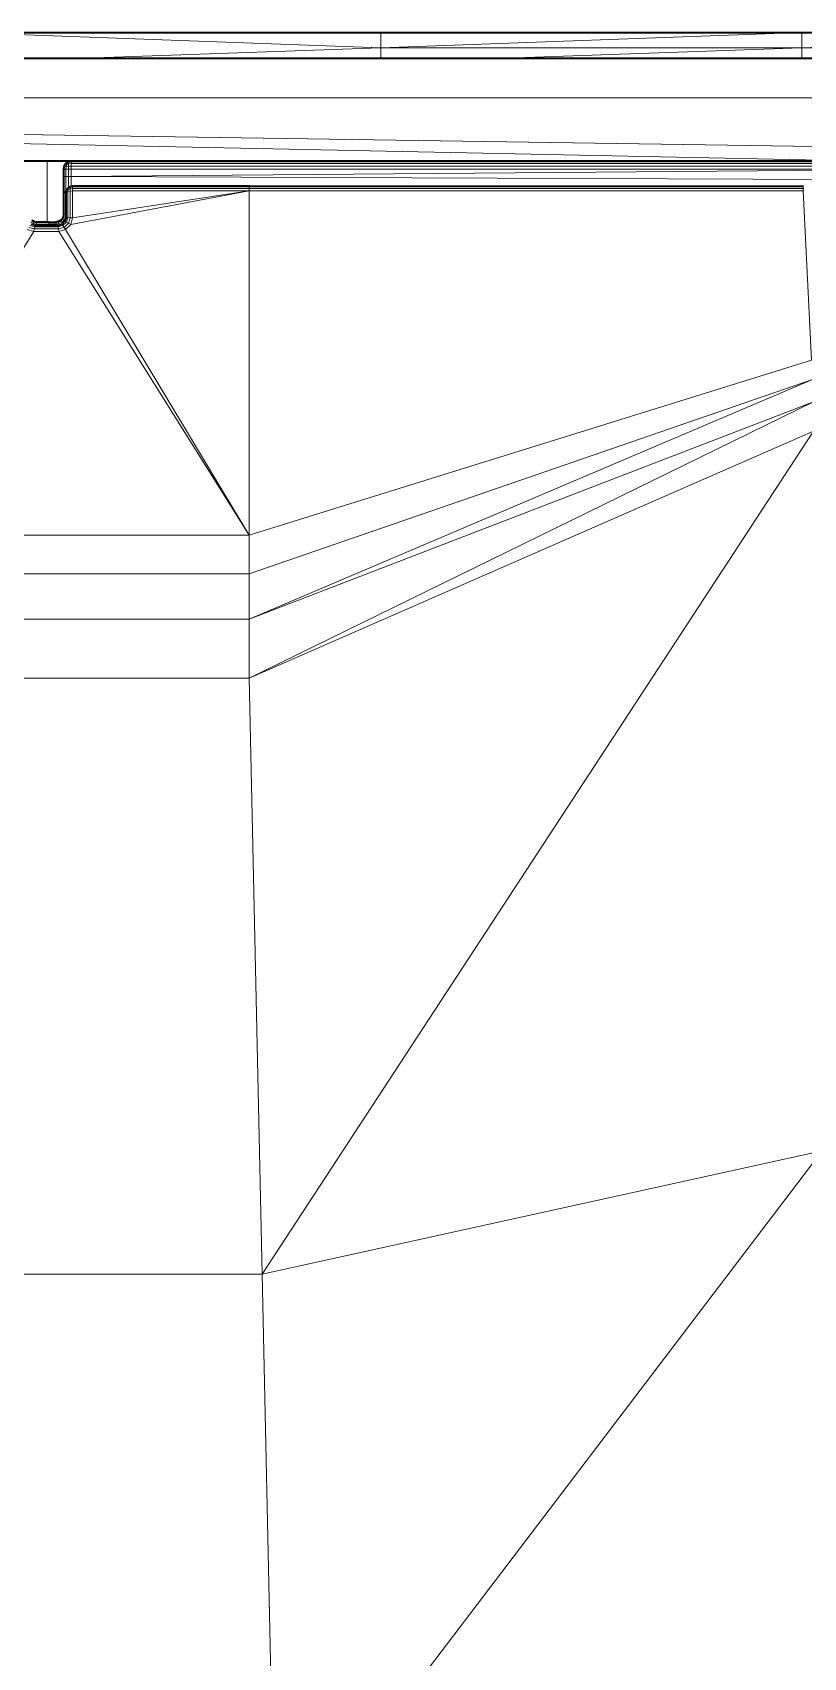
# Model space of a CAD drawing. Header units: inches. Extents: x 1 to 101, y 1 to 36.
# Drawn here: x 89.3 to 94.3, y 18.33 to 28.87 of the extents above; entities that cross this region are included whole.
import ezdxf

# ---------------------------------------------------------------- set-up
doc = ezdxf.new("R2010")
doc.units = ezdxf.units.IN
doc.header["$MEASUREMENT"] = 0
doc.layers.add('Default', color=7, linetype='Continuous')

msp = doc.modelspace()

# ---------------------------------------------------------------- linework, layer by layer
at = {"layer": 'Default', "color": 254, "lineweight": 0, "true_color": 0xcccccc, "transparency": 33554687}
for p, q in [((88.828, 28.866), (91.56, 28.768)), ((91.56, 28.768), (88.828, 28.866)), ((88.828, 28.866), (91.56, 28.866)), ((91.56, 28.866), (91.56, 28.768)), ((91.56, 28.768), (91.56, 28.866)), ((91.56, 28.866), (94.291, 28.866)), ((94.291, 28.866), (91.56, 28.768)), ((91.56, 28.768), (94.291, 28.866)), ((94.291, 28.866), (94.291, 28.768)), ((94.291, 28.768), (94.291, 28.866)), ((94.291, 28.866), (97.022, 28.866)), ((97.022, 28.866), (94.291, 28.768)), ((94.291, 28.768), (97.022, 28.866)), ((89.645, 28.699), (88.828, 28.699)), ((89.645, 28.699), (91.56, 28.768)), ((91.56, 28.768), (89.645, 28.699)), ((91.56, 28.699), (89.645, 28.699)), ((91.56, 28.699), (91.56, 28.768)), ((91.56, 28.768), (94.291, 28.768)), ((91.56, 28.768), (91.56, 28.699)), ((94.291, 28.768), (91.56, 28.768)), ((92.373, 28.699), (91.56, 28.699)), ((92.373, 28.699), (94.291, 28.768)), ((94.291, 28.768), (92.373, 28.699)), ((94.291, 28.699), (92.373, 28.699)), ((94.291, 28.699), (94.291, 28.768)), ((94.291, 28.768), (97.022, 28.768)), ((94.291, 28.768), (94.291, 28.699)), ((97.022, 28.768), (94.291, 28.768)), ((95.1, 28.699), (94.291, 28.699)), ((100.639, 28.032), (78.169, 28.372)), ((78.806, 28.444), (99.82, 28.442)), ((89.228, 28.031), (89.396, 28.032)), ((89.396, 28.032), (89.397, 27.637)), ((89.397, 27.637), (89.396, 28.032)), ((89.396, 28.032), (89.553, 28.031)), ((89.553, 28.031), (89.534, 28.027)), ((89.507, 28), (89.503, 27.981)), ((89.503, 27.981), (89.503, 27.933)), ((89.503, 27.933), (89.503, 27.687)), ((89.503, 27.687), (89.503, 27.933)), ((89.503, 27.933), (89.507, 27.933)), ((89.518, 28.017), (89.507, 28)), ((89.507, 27.933), (89.507, 27.687)), ((89.507, 27.687), (89.507, 27.933)), ((89.507, 27.933), (89.518, 27.933)), ((89.534, 28.027), (89.518, 28.017)), ((89.518, 27.933), (89.518, 27.831)), ((89.553, 28.016), (95.329, 28.016)), ((89.553, 28), (89.553, 28.016)), ((95.329, 27.999), (89.553, 28)), ((89.518, 27.831), (89.517, 27.826)), ((89.517, 27.826), (89.521, 27.831)), ((89.517, 27.826), (89.517, 27.686)), ((89.517, 27.686), (89.517, 27.826)), ((89.521, 27.831), (89.52, 27.666)), ((89.312, 27.64), (89.298, 27.647)), ((89.328, 27.637), (89.312, 27.64)), ((89.397, 27.637), (89.328, 27.637)), ((89.406, 27.637), (89.397, 27.637)), ((89.453, 27.637), (89.406, 27.637)), ((89.469, 27.64), (89.453, 27.637)), ((89.483, 27.647), (89.469, 27.64)), ((89.494, 27.658), (89.483, 27.647)), ((89.501, 27.672), (89.494, 27.658)), ((89.503, 27.687), (89.501, 27.672)), ((89.507, 27.687), (89.503, 27.687)), ((89.517, 27.686), (89.507, 27.687)), ((89.517, 27.68), (89.517, 27.686)), ((89.517, 27.667), (89.517, 27.68)), ((89.517, 27.664), (89.517, 27.667)), ((89.52, 27.666), (89.517, 27.664))]:
    msp.add_line(p, q, dxfattribs=at).dxf.unprotected_set("ltscale", 0)
at = {"layer": 'Default', "color": 7, "lineweight": 15, "ltscale": 5.289577, "transparency": 33554687}
for p, q in [((88.828, 28.866), (91.56, 28.768)), ((91.56, 28.866), (91.56, 28.768)), ((94.291, 28.866), (91.56, 28.768)), ((94.291, 28.768), (94.291, 28.866)), ((97.022, 28.866), (94.291, 28.768)), ((91.56, 28.768), (89.645, 28.699)), ((91.56, 28.768), (91.56, 28.699)), ((91.56, 28.768), (94.291, 28.768)), ((94.291, 28.768), (92.373, 28.699)), ((94.291, 28.699), (94.291, 28.768)), ((94.291, 28.768), (97.022, 28.768)), ((78.169, 28.372), (100.639, 28.032)), ((78.806, 28.444), (99.82, 28.442)), ((89.396, 28.032), (89.397, 27.637)), ((89.553, 28.027), (89.553, 28.031)), ((89.507, 27.981), (89.503, 27.981)), ((89.503, 27.933), (89.507, 27.933)), ((89.507, 27.981), (89.511, 28)), ((89.511, 28), (89.507, 28)), ((89.518, 27.981), (89.507, 27.981)), ((89.507, 27.933), (89.507, 27.981)), ((89.507, 27.933), (89.507, 27.687)), ((89.518, 27.933), (89.507, 27.933)), ((89.511, 28), (89.519, 28.015)), ((89.519, 27.998), (89.511, 28)), ((89.518, 28.017), (89.519, 28.015)), ((89.519, 27.998), (89.518, 27.981)), ((89.534, 27.981), (89.518, 27.981)), ((89.518, 27.933), (89.518, 27.981)), ((89.535, 27.933), (89.518, 27.933)), ((89.518, 27.831), (89.518, 27.933)), ((89.519, 28.015), (89.535, 28.024)), ((89.519, 28.015), (89.524, 28.011)), ((89.524, 28.011), (89.519, 27.998)), ((89.535, 28), (89.519, 27.998)), ((89.536, 28.015), (89.524, 28.011)), ((89.534, 28.027), (89.535, 28.024)), ((89.535, 28), (89.534, 27.981)), ((89.535, 27.933), (89.534, 27.981)), ((89.534, 27.981), (89.553, 27.981)), ((89.535, 28.024), (89.553, 28.027)), ((89.535, 28.024), (89.536, 28.015)), ((89.536, 28.015), (89.535, 28)), ((89.553, 28), (89.535, 28)), ((89.553, 27.933), (89.535, 27.933)), ((89.535, 27.933), (89.535, 27.862)), ((89.553, 28.016), (89.536, 28.015)), ((89.553, 28.027), (95.33, 28.028)), ((89.553, 28.016), (89.553, 28.027)), ((89.553, 28), (89.553, 28.016)), ((89.553, 28.016), (95.329, 28.016)), ((89.553, 27.981), (89.553, 28)), ((89.553, 28), (95.329, 27.999)), ((89.553, 27.933), (89.553, 27.981)), ((89.553, 27.981), (95.329, 27.981)), ((89.553, 27.869), (89.553, 27.933)), ((89.553, 27.933), (95.327, 27.909)), ((89.521, 27.831), (89.517, 27.826)), ((89.52, 27.666), (89.521, 27.831)), ((89.521, 27.831), (89.521, 27.843)), ((89.53, 27.835), (89.521, 27.831)), ((89.532, 27.849), (89.524, 27.847)), ((89.53, 27.835), (89.532, 27.849)), ((89.545, 27.838), (89.53, 27.835)), ((89.53, 27.666), (89.53, 27.835)), ((89.535, 27.86), (89.532, 27.86)), ((89.532, 27.849), (89.535, 27.86)), ((89.545, 27.853), (89.532, 27.849)), ((89.547, 27.864), (89.535, 27.86)), ((89.545, 27.868), (89.547, 27.864)), ((89.547, 27.864), (89.545, 27.853)), ((89.562, 27.854), (89.545, 27.853)), ((89.545, 27.853), (89.545, 27.838)), ((89.545, 27.838), (89.562, 27.839)), ((89.545, 27.665), (89.545, 27.838)), ((89.562, 27.866), (89.547, 27.864)), ((89.551, 27.622), (90.707, 27.839)), ((89.562, 27.871), (89.562, 27.866)), ((89.562, 27.866), (89.562, 27.854)), ((90.707, 27.866), (89.562, 27.866)), ((89.562, 27.854), (89.562, 27.839)), ((90.707, 27.854), (89.562, 27.854)), ((89.562, 27.839), (89.562, 27.664)), ((90.707, 27.839), (89.562, 27.839)), ((90.707, 27.839), (89.562, 27.664)), ((90.708, 27.871), (90.707, 27.866)), ((90.707, 27.866), (90.707, 27.854)), ((90.707, 27.866), (94.299, 27.866)), ((90.707, 27.839), (90.707, 27.854)), ((90.707, 27.854), (94.299, 27.854)), ((90.707, 27.839), (94.299, 27.839)), ((90.707, 25.607), (90.707, 27.839)), ((94.299, 27.866), (94.3, 27.873)), ((94.299, 27.854), (94.299, 27.866)), ((94.299, 27.866), (94.302, 27.866)), ((94.299, 27.839), (94.299, 27.854)), ((94.299, 27.854), (94.303, 27.854)), ((94.299, 27.839), (94.354, 26.741)), ((94.303, 27.839), (94.299, 27.839)), ((89.315, 27.607), (89.285, 27.614)), ((89.308, 27.627), (89.29, 27.636)), ((89.311, 27.637), (89.296, 27.644)), ((89.305, 27.619), (89.308, 27.627)), ((89.316, 27.614), (89.305, 27.619)), ((89.308, 27.627), (89.309, 27.632)), ((89.327, 27.624), (89.308, 27.627)), ((89.309, 27.632), (89.311, 27.637)), ((89.311, 27.637), (89.312, 27.64)), ((89.328, 27.634), (89.311, 27.637)), ((89.316, 27.614), (89.315, 27.607)), ((89.317, 27.615), (89.316, 27.614)), ((89.316, 27.614), (89.326, 27.615)), ((89.327, 27.624), (89.326, 27.615)), ((89.328, 27.634), (89.327, 27.624)), ((89.407, 27.624), (89.327, 27.624)), ((89.328, 27.637), (89.328, 27.634)), ((89.407, 27.634), (89.328, 27.634)), ((89.406, 27.637), (89.407, 27.634)), ((89.407, 27.634), (89.407, 27.624)), ((89.454, 27.634), (89.407, 27.634)), ((89.407, 27.624), (89.408, 27.615)), ((89.455, 27.624), (89.407, 27.624)), ((89.454, 27.634), (89.453, 27.637)), ((89.47, 27.637), (89.454, 27.634)), ((89.454, 27.634), (89.454, 27.629)), ((89.455, 27.624), (89.454, 27.629)), ((89.473, 27.627), (89.455, 27.624)), ((89.456, 27.615), (89.455, 27.624)), ((89.456, 27.615), (89.467, 27.614)), ((89.467, 27.614), (89.477, 27.618)), ((89.467, 27.614), (89.467, 27.615)), ((89.469, 27.607), (89.467, 27.614)), ((89.469, 27.64), (89.47, 27.637)), ((89.469, 27.607), (89.499, 27.614)), ((89.47, 27.637), (89.485, 27.644)), ((89.472, 27.632), (89.47, 27.637)), ((89.473, 27.627), (89.472, 27.632)), ((89.492, 27.636), (89.473, 27.627)), ((89.477, 27.619), (89.473, 27.627)), ((89.477, 27.618), (89.477, 27.619)), ((89.483, 27.647), (89.485, 27.644)), ((89.485, 27.644), (89.497, 27.656)), ((89.489, 27.64), (89.485, 27.644)), ((89.492, 27.636), (89.489, 27.64)), ((89.492, 27.636), (89.506, 27.65)), ((89.497, 27.629), (89.492, 27.636)), ((89.494, 27.621), (89.492, 27.622)), ((89.494, 27.658), (89.497, 27.656)), ((89.494, 27.621), (89.498, 27.628)), ((89.499, 27.614), (89.494, 27.621)), ((89.497, 27.656), (89.504, 27.671)), ((89.497, 27.656), (89.506, 27.65)), ((89.498, 27.628), (89.497, 27.629)), ((89.499, 27.614), (89.522, 27.637)), ((89.507, 27.602), (89.499, 27.614)), ((89.504, 27.671), (89.501, 27.672)), ((89.507, 27.687), (89.503, 27.687)), ((89.507, 27.687), (89.504, 27.671)), ((89.504, 27.671), (89.51, 27.669)), ((89.506, 27.65), (89.515, 27.668)), ((89.506, 27.65), (89.512, 27.646)), ((89.517, 27.686), (89.507, 27.687)), ((89.507, 27.602), (89.536, 27.63)), ((89.51, 27.669), (89.515, 27.668)), ((89.51, 27.64), (89.513, 27.64)), ((89.513, 27.64), (89.52, 27.666)), ((89.513, 27.64), (89.522, 27.637)), ((89.517, 27.68), (89.515, 27.668)), ((89.515, 27.668), (89.517, 27.667)), ((89.551, 27.622), (89.516, 27.588)), ((89.517, 27.664), (89.52, 27.666)), ((89.52, 27.666), (89.53, 27.666)), ((89.522, 27.637), (89.53, 27.666)), ((89.522, 27.637), (89.536, 27.63)), ((89.53, 27.666), (89.545, 27.665)), ((89.536, 27.63), (89.545, 27.665)), ((89.536, 27.63), (89.551, 27.622)), ((89.545, 27.665), (89.562, 27.664)), ((89.562, 27.664), (89.551, 27.622)), ((88.077, 25.607), (89.311, 27.577)), ((89.311, 27.577), (89.268, 27.588)), ((89.313, 27.593), (89.277, 27.602)), ((89.311, 27.577), (89.313, 27.593)), ((89.473, 27.577), (89.311, 27.577)), ((89.315, 27.607), (89.313, 27.593)), ((89.313, 27.593), (89.471, 27.593)), ((89.315, 27.607), (89.469, 27.607)), ((89.471, 27.593), (89.469, 27.607)), ((89.471, 27.593), (89.507, 27.602)), ((89.473, 27.577), (89.471, 27.593)), ((89.516, 27.588), (89.473, 27.577)), ((89.473, 27.577), (90.707, 25.607)), ((89.516, 27.588), (89.507, 27.602)), ((90.707, 25.607), (89.516, 27.588)), ((94.354, 26.741), (90.707, 25.607)), ((90.707, 25.357), (94.359, 26.617)), ((90.707, 25.062), (94.366, 26.472)), ((94.366, 26.281), (90.707, 24.68)), ((88.077, 25.607), (90.707, 25.607)), ((90.707, 25.607), (90.707, 25.357)), ((88.077, 25.357), (90.707, 25.357)), ((90.707, 25.357), (90.707, 25.062)), ((88.077, 25.062), (90.707, 25.062)), ((90.707, 25.062), (90.707, 24.68)), ((88.077, 24.68), (90.707, 24.68)), ((90.707, 24.68), (90.79, 20.814)), ((90.79, 20.814), (94.422, 21.614)), ((90.79, 20.814), (87.994, 20.814)), ((90.873, 16.947), (90.79, 20.814))]:
    msp.add_line(p, q, dxfattribs=at)
at = {"layer": 'Default', "color": 7, "lineweight": 35, "ltscale": 5.289577, "transparency": 33554687}
for p, q in [((88.828, 28.866), (91.56, 28.866)), ((91.56, 28.866), (94.291, 28.866)), ((94.291, 28.866), (97.022, 28.866)), ((88.828, 28.699), (89.645, 28.699)), ((89.645, 28.699), (91.56, 28.699)), ((91.56, 28.699), (92.373, 28.699)), ((92.373, 28.699), (94.291, 28.699)), ((94.291, 28.699), (95.1, 28.699)), ((89.396, 28.032), (89.228, 28.031)), ((89.553, 28.031), (89.396, 28.032)), ((89.534, 28.027), (89.553, 28.031)), ((94.789, 28.031), (89.553, 28.031)), ((89.507, 28), (89.503, 27.981)), ((89.503, 27.981), (89.503, 27.933)), ((89.503, 27.933), (89.503, 27.687)), ((89.507, 28), (89.518, 28.017)), ((89.518, 28.017), (89.534, 28.027)), ((89.517, 27.826), (89.518, 27.831)), ((89.517, 27.826), (89.517, 27.686)), ((89.518, 27.831), (89.521, 27.843)), ((89.521, 27.843), (89.524, 27.847)), ((89.524, 27.847), (89.525, 27.85)), ((89.525, 27.85), (89.526, 27.851)), ((89.526, 27.851), (89.532, 27.86)), ((89.532, 27.86), (89.535, 27.862)), ((89.535, 27.862), (89.538, 27.864)), ((89.538, 27.864), (89.545, 27.868)), ((89.545, 27.868), (89.553, 27.869)), ((89.553, 27.869), (89.562, 27.871)), ((90.708, 27.871), (89.562, 27.871)), ((90.708, 27.871), (94.3, 27.873)), ((94.3, 27.873), (94.302, 27.873)), ((89.305, 27.619), (89.292, 27.622)), ((89.312, 27.64), (89.298, 27.647)), ((89.317, 27.615), (89.305, 27.619)), ((89.312, 27.64), (89.328, 27.637)), ((89.326, 27.615), (89.317, 27.615)), ((89.408, 27.615), (89.326, 27.615)), ((89.397, 27.637), (89.328, 27.637)), ((89.406, 27.637), (89.397, 27.637)), ((89.406, 27.637), (89.453, 27.637)), ((89.456, 27.615), (89.408, 27.615)), ((89.469, 27.64), (89.453, 27.637)), ((89.467, 27.615), (89.456, 27.615)), ((89.477, 27.618), (89.467, 27.615)), ((89.483, 27.647), (89.469, 27.64)), ((89.492, 27.622), (89.477, 27.618)), ((89.494, 27.658), (89.483, 27.647)), ((89.498, 27.628), (89.492, 27.622)), ((89.501, 27.672), (89.494, 27.658)), ((89.51, 27.64), (89.498, 27.628)), ((89.503, 27.687), (89.501, 27.672)), ((89.512, 27.646), (89.51, 27.64)), ((89.517, 27.664), (89.512, 27.646)), ((89.517, 27.686), (89.517, 27.68)), ((89.517, 27.68), (89.517, 27.667)), ((89.517, 27.667), (89.517, 27.664))]:
    msp.add_line(p, q, dxfattribs=at)
at = {"layer": 'Default', "color": 9, "lineweight": 0, "true_color": 0xcbcbcb, "transparency": 33554687}
for p, q in [((88.828, 28.699), (89.645, 28.699)), ((89.645, 28.699), (91.56, 28.699)), ((91.56, 28.699), (92.373, 28.699)), ((92.373, 28.699), (94.291, 28.699)), ((94.291, 28.699), (95.1, 28.699)), ((99.82, 28.442), (78.806, 28.444)), ((90.707, 25.062), (94.366, 26.472)), ((94.366, 26.472), (90.707, 24.68)), ((90.707, 24.68), (94.366, 26.281)), ((94.366, 26.281), (90.79, 20.814)), ((90.79, 20.814), (94.366, 26.281)), ((88.077, 25.357), (90.707, 25.357)), ((90.707, 25.357), (90.707, 25.062)), ((90.707, 25.062), (88.077, 25.062)), ((88.077, 25.062), (90.707, 25.062)), ((90.707, 25.062), (90.707, 24.68)), ((90.707, 24.68), (90.707, 25.062)), ((90.707, 24.68), (88.077, 24.68)), ((88.077, 24.68), (90.707, 24.68)), ((90.707, 24.68), (90.79, 20.814)), ((90.79, 20.814), (90.707, 24.68)), ((90.79, 20.814), (94.422, 21.614)), ((94.422, 21.614), (90.79, 20.814)), ((90.873, 16.947), (94.422, 21.614)), ((94.422, 21.614), (90.873, 16.947)), ((90.79, 20.814), (87.994, 20.814)), ((87.994, 20.814), (90.79, 20.814)), ((90.79, 20.814), (90.873, 16.947)), ((90.873, 16.947), (90.79, 20.814))]:
    msp.add_line(p, q, dxfattribs=at).dxf.unprotected_set("ltscale", 0)
at = {"layer": 'Default', "color": 252, "lineweight": 0, "true_color": 0x949494, "transparency": 33554687}
for p, q in [((78.169, 28.372), (94.789, 28.031)), ((89.396, 28.032), (89.228, 28.031)), ((89.553, 28.031), (89.396, 28.032)), ((94.789, 28.031), (89.553, 28.031))]:
    msp.add_line(p, q, dxfattribs=at).dxf.unprotected_set("ltscale", 0)
at = {"layer": 'Default', "color": 251, "lineweight": 0, "true_color": 0x5d5d5d, "transparency": 33554687}
for p, q in [((94.789, 28.031), (78.169, 28.372)), ((78.169, 28.372), (100.639, 28.032))]:
    msp.add_line(p, q, dxfattribs=at).dxf.unprotected_set("ltscale", 0)
at = {"layer": 'Default', "color": 9, "lineweight": 0, "true_color": 0xb7b7b7, "transparency": 33554687}
for p, q in [((89.553, 28.027), (89.553, 28.031)), ((89.553, 28.031), (94.789, 28.031)), ((95.33, 28.028), (89.553, 28.027))]:
    msp.add_line(p, q, dxfattribs=at).dxf.unprotected_set("ltscale", 0)
at = {"layer": 'Default', "color": 253, "lineweight": 0, "true_color": 0xb0b0b0, "transparency": 33554687}
for p, q in [((89.518, 27.933), (89.535, 27.933)), ((89.518, 27.831), (89.518, 27.933)), ((89.535, 27.933), (89.535, 27.862)), ((89.521, 27.843), (89.518, 27.831)), ((89.524, 27.847), (89.521, 27.843)), ((89.525, 27.85), (89.524, 27.847)), ((89.526, 27.851), (89.525, 27.85)), ((89.532, 27.86), (89.526, 27.851)), ((89.535, 27.862), (89.532, 27.86))]:
    msp.add_line(p, q, dxfattribs=at).dxf.unprotected_set("ltscale", 0)
at = {"layer": 'Default', "color": 251, "lineweight": 0, "true_color": 0x505050, "transparency": 33554687}
for p, q in [((89.553, 28.027), (95.33, 28.028)), ((89.553, 28.016), (89.553, 28.027)), ((95.329, 28.016), (89.553, 28.016))]:
    msp.add_line(p, q, dxfattribs=at).dxf.unprotected_set("ltscale", 0)
at = {"layer": 'Default', "color": 9, "lineweight": 0, "true_color": 0xcacaca, "transparency": 33554687}
for p, q in [((89.553, 28), (95.329, 27.999)), ((89.553, 27.981), (89.553, 28)), ((95.329, 27.981), (89.553, 27.981)), ((90.707, 25.357), (94.359, 26.617)), ((94.359, 26.617), (90.707, 25.062)), ((90.707, 25.062), (94.359, 26.617)), ((90.707, 24.68), (94.366, 26.472)), ((94.366, 26.472), (90.707, 25.062)), ((94.366, 26.281), (90.707, 24.68)), ((90.707, 25.062), (90.707, 25.357))]:
    msp.add_line(p, q, dxfattribs=at).dxf.unprotected_set("ltscale", 0)
at = {"layer": 'Default', "color": 9, "lineweight": 0, "true_color": 0xc3c3c3, "transparency": 33554687}
for p, q in [((89.553, 27.981), (95.329, 27.981)), ((95.329, 27.981), (89.553, 27.933)), ((89.553, 27.933), (89.553, 27.981))]:
    msp.add_line(p, q, dxfattribs=at).dxf.unprotected_set("ltscale", 0)
at = {"layer": 'Default', "color": 9, "lineweight": 0, "true_color": 0xc8c8c8, "transparency": 33554687}
for p, q in [((89.553, 27.933), (95.329, 27.981)), ((95.327, 27.909), (89.553, 27.933))]:
    msp.add_line(p, q, dxfattribs=at).dxf.unprotected_set("ltscale", 0)
at = {"layer": 'Default', "color": 9, "lineweight": 0, "true_color": 0xc4c4c4, "transparency": 33554687}
for p, q in [((89.553, 27.869), (89.553, 27.933)), ((89.553, 27.933), (95.327, 27.909)), ((89.562, 27.871), (89.553, 27.869)), ((90.708, 27.871), (89.562, 27.871)), ((89.562, 27.871), (90.708, 27.871)), ((89.562, 27.866), (89.562, 27.871)), ((90.707, 27.866), (89.562, 27.866)), ((90.708, 27.871), (90.707, 27.866)), ((90.707, 27.866), (90.708, 27.871)), ((94.299, 27.866), (90.707, 27.866)), ((94.3, 27.873), (90.708, 27.871)), ((90.708, 27.871), (94.3, 27.873)), ((94.3, 27.873), (94.299, 27.866)), ((94.302, 27.873), (94.3, 27.873))]:
    msp.add_line(p, q, dxfattribs=at).dxf.unprotected_set("ltscale", 0)
at = {"layer": 'Default', "color": 253, "lineweight": 0, "true_color": 0xb1b1b1, "transparency": 33554687}
for p, q in [((89.52, 27.666), (89.521, 27.831)), ((89.521, 27.831), (89.53, 27.835)), ((89.53, 27.835), (89.53, 27.666)), ((89.53, 27.666), (89.52, 27.666))]:
    msp.add_line(p, q, dxfattribs=at).dxf.unprotected_set("ltscale", 0)
at = {"layer": 'Default', "color": 9, "lineweight": 0, "true_color": 0xc5c5c5, "transparency": 33554687}
for p, q in [((89.53, 27.835), (89.545, 27.838)), ((89.53, 27.666), (89.53, 27.835)), ((89.545, 27.838), (89.545, 27.665)), ((89.545, 27.665), (89.53, 27.666)), ((90.707, 25.607), (94.354, 26.741)), ((94.359, 26.617), (90.707, 25.357)), ((88.077, 25.607), (90.707, 25.607)), ((90.707, 25.357), (90.707, 25.607)), ((90.707, 25.607), (90.707, 25.357)), ((90.707, 25.357), (88.077, 25.357))]:
    msp.add_line(p, q, dxfattribs=at).dxf.unprotected_set("ltscale", 0)
at = {"layer": 'Default', "color": 251, "lineweight": 0, "true_color": 0x696969, "transparency": 33554687}
for p, q in [((89.545, 27.838), (89.562, 27.839)), ((89.545, 27.665), (89.545, 27.838)), ((89.562, 27.839), (89.562, 27.664)), ((89.562, 27.664), (89.545, 27.665))]:
    msp.add_line(p, q, dxfattribs=at).dxf.unprotected_set("ltscale", 0)
at = {"layer": 'Default', "color": 9, "lineweight": 0, "true_color": 0xc7c7c7, "transparency": 33554687}
for p, q in [((89.551, 27.622), (90.707, 27.839)), ((90.707, 27.839), (89.551, 27.622)), ((89.562, 27.664), (90.707, 27.839)), ((89.562, 27.664), (89.562, 27.839)), ((89.562, 27.839), (90.707, 27.839)), ((90.707, 27.839), (89.562, 27.664)), ((90.707, 27.839), (90.707, 25.607)), ((90.707, 25.607), (90.707, 27.839)), ((90.707, 27.839), (94.299, 27.839)), ((94.299, 27.839), (94.354, 26.741)), ((89.516, 27.588), (89.551, 27.622)), ((89.551, 27.622), (89.562, 27.664)), ((88.077, 25.607), (89.311, 27.577)), ((89.311, 27.577), (88.077, 25.607)), ((89.268, 27.588), (89.311, 27.577)), ((89.311, 27.577), (89.473, 27.577)), ((89.473, 27.577), (89.516, 27.588)), ((89.473, 27.577), (90.707, 25.607)), ((90.707, 25.607), (89.473, 27.577)), ((90.707, 25.607), (89.516, 27.588)), ((89.516, 27.588), (90.707, 25.607)), ((94.354, 26.741), (90.707, 25.607)), ((90.707, 25.607), (88.077, 25.607))]:
    msp.add_line(p, q, dxfattribs=at).dxf.unprotected_set("ltscale", 0)
at = {"layer": 'Default', "color": 251, "lineweight": 0, "true_color": 0x6d6d6d, "transparency": 33554687}
for p, q in [((89.562, 27.854), (89.562, 27.866)), ((89.562, 27.866), (90.707, 27.866)), ((90.707, 27.854), (89.562, 27.854)), ((90.707, 27.866), (90.707, 27.854))]:
    msp.add_line(p, q, dxfattribs=at).dxf.unprotected_set("ltscale", 0)
at = {"layer": 'Default', "color": 250, "lineweight": 0, "true_color": 0x383838, "transparency": 33554687}
for p, q in [((89.562, 27.839), (89.562, 27.854)), ((89.562, 27.854), (90.707, 27.854)), ((90.707, 27.839), (89.562, 27.839)), ((90.707, 27.854), (90.707, 27.839))]:
    msp.add_line(p, q, dxfattribs=at).dxf.unprotected_set("ltscale", 0)
at = {"layer": 'Default', "color": 9, "lineweight": 0, "true_color": 0xbebebe, "transparency": 33554687}
for p, q in [((90.707, 27.854), (90.707, 27.866)), ((90.707, 27.866), (94.299, 27.866)), ((94.299, 27.854), (90.707, 27.854)), ((94.299, 27.866), (94.299, 27.854))]:
    msp.add_line(p, q, dxfattribs=at).dxf.unprotected_set("ltscale", 0)
at = {"layer": 'Default', "color": 49, "lineweight": 0, "true_color": 0x464646, "transparency": 33554687}
for p, q in [((90.707, 27.839), (90.707, 27.854)), ((90.707, 27.854), (94.299, 27.854)), ((94.299, 27.839), (90.707, 27.839)), ((94.299, 27.854), (94.299, 27.839))]:
    msp.add_line(p, q, dxfattribs=at).dxf.unprotected_set("ltscale", 0)
at = {"layer": 'Default', "color": 8, "lineweight": 0, "true_color": 0x7b7b7b, "transparency": 33554687}
for p, q in [((89.315, 27.607), (89.316, 27.614)), ((89.316, 27.614), (89.326, 27.615)), ((89.326, 27.615), (89.408, 27.615)), ((89.408, 27.615), (89.456, 27.615)), ((89.456, 27.615), (89.467, 27.614)), ((89.467, 27.614), (89.469, 27.607)), ((89.469, 27.607), (89.315, 27.607))]:
    msp.add_line(p, q, dxfattribs=at).dxf.unprotected_set("ltscale", 0)
at = {"layer": 'Default', "color": 251, "lineweight": 0, "true_color": 0x555555, "transparency": 33554687}
for p, q in [((89.311, 27.577), (89.313, 27.593)), ((89.473, 27.577), (89.311, 27.577)), ((89.313, 27.593), (89.471, 27.593)), ((89.471, 27.593), (89.473, 27.577))]:
    msp.add_line(p, q, dxfattribs=at).dxf.unprotected_set("ltscale", 0)
at = {"layer": 'Default', "color": 9, "lineweight": 0, "true_color": 0xbfbfbf, "transparency": 33554687}
for p, q in [((89.313, 27.593), (89.315, 27.607)), ((89.471, 27.593), (89.313, 27.593)), ((89.315, 27.607), (89.469, 27.607)), ((89.469, 27.607), (89.471, 27.593))]:
    msp.add_line(p, q, dxfattribs=at).dxf.unprotected_set("ltscale", 0)

doc.saveas('drawing.dxf')
